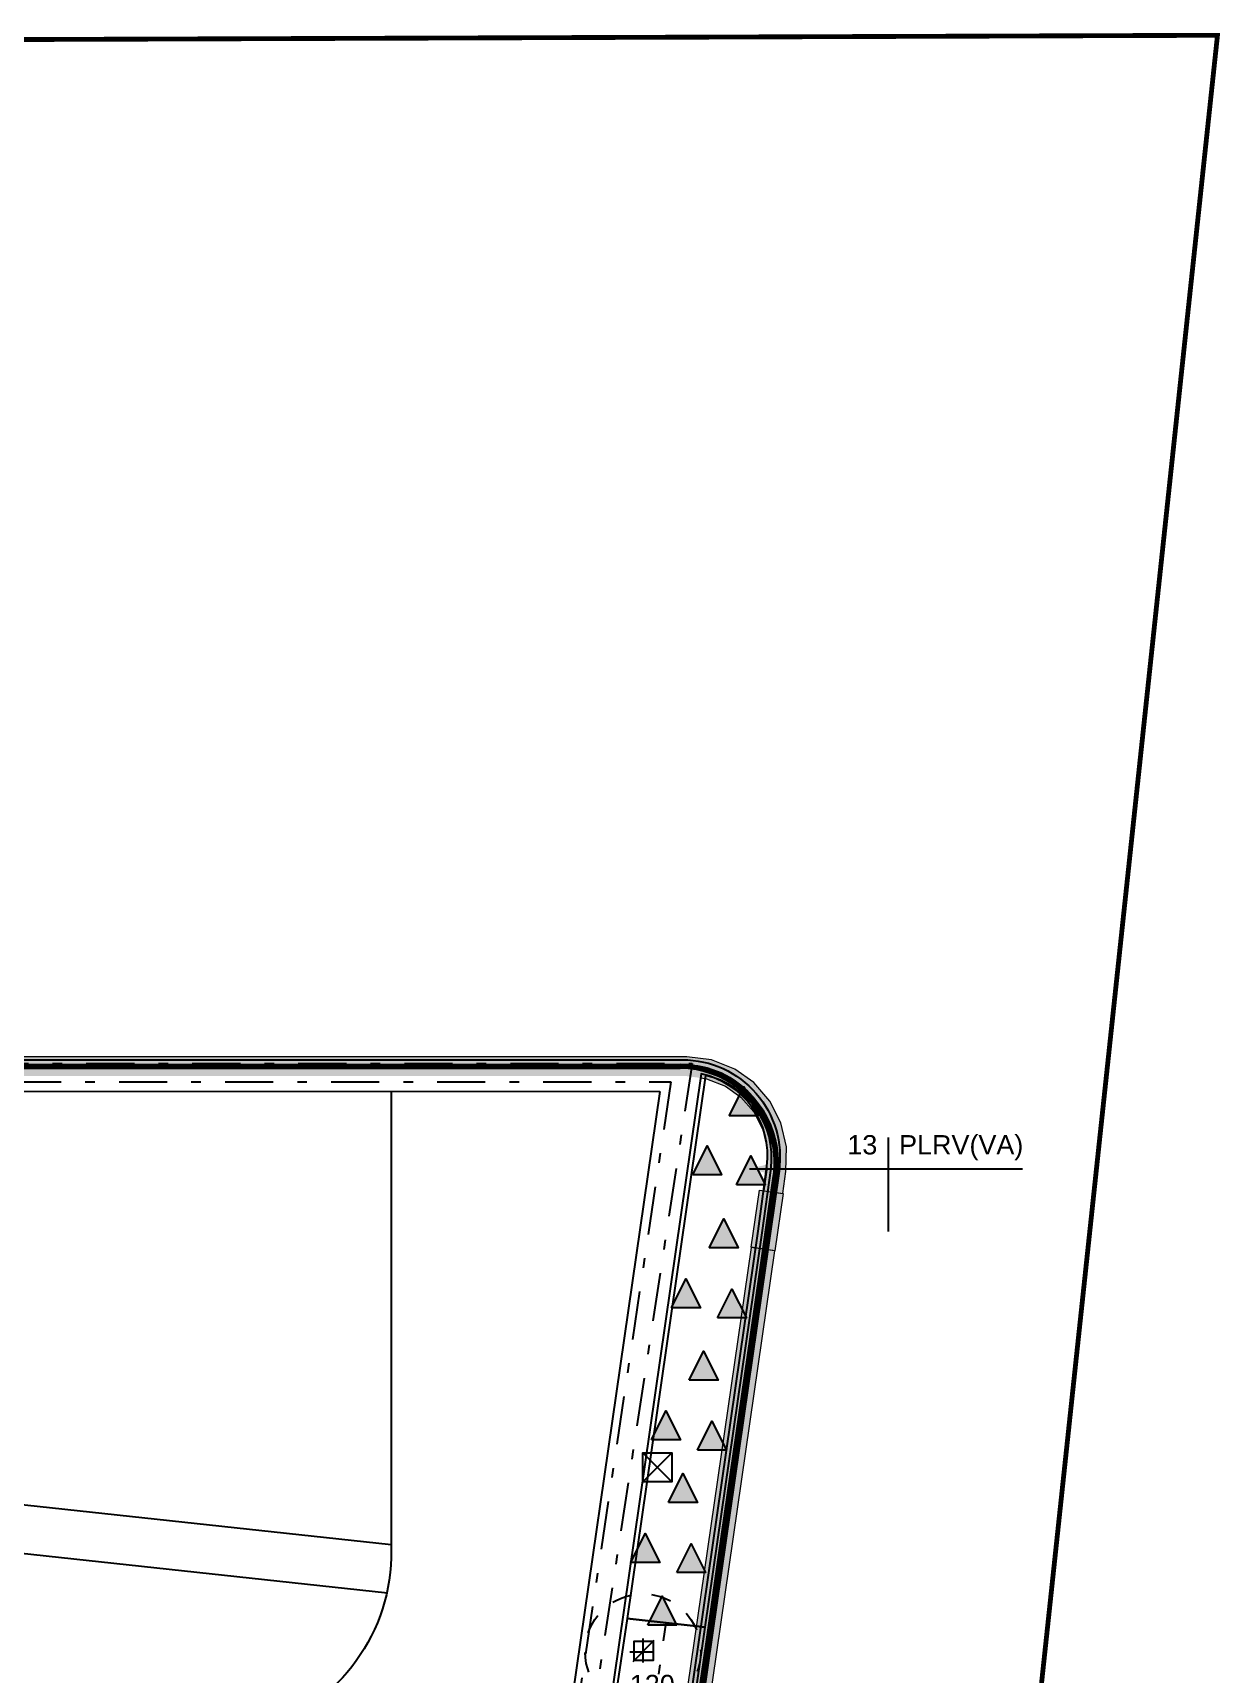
# Model space of a CAD drawing. Extents: x -14.2 to 52.3, y 2.5 to 90.9.
# Drawn here: x 40.01 to 52.33, y 36.38 to 53.4 of the extents above; entities that cross this region are included whole.
import ezdxf
from ezdxf.enums import TextEntityAlignment as Align

# ---------------------------------------------------------------- set-up
doc = ezdxf.new("R2010")
doc.units = 0
for name, pattern in [('DASHDOT', [1, 0.5, -0.25, 0, -0.25]), ('HIDDEN', [0.375, 0.25, -0.125]), ('limpo_PINI-PSG-PE-0102-LAZ-R00$0$DASHDOT', [1, 0.5, -0.25, 0, -0.25]), ('LINE-DASHED_1', [0.41664, 0.20828, -0.20836])]:
    doc.linetypes.add(name, pattern=pattern)
for name, color, linetype in [('CONTROL', 15, 'DASHDOT'), ('COPA GERAL', 118, 'HIDDEN'), ('FOR_CONTROL', 2, 'Continuous'), ('LEGENDA', 2, 'Continuous'), ('limpo_PINI-PSG-PE-0102-LAZ-R00$0$PA_EXTE_1', 1, 'Continuous'), ('limpo_PINI-PSG-PE-0102-LAZ-R00$0$PA_EXTE_2', 2, 'Continuous'), ('limpo_PINI-PSG-PE-0102-LAZ-R00$0$PA_EXTE_3', 3, 'Continuous'), ('limpo_PINI-PSG-PE-0102-LAZ-R00$0$PA_LIMI_TER', 32, 'limpo_PINI-PSG-PE-0102-LAZ-R00$0$DASHDOT'), ('limpo_PINI-PSG-PE-0102-LAZ-R00$0$PA_PROJ_I', 2, 'limpo_PINI-PSG-PE-0102-LAZ-R00$0$DASHDOT'), ('limpo_PINI-PSG-PE-0102-LAZ-R00$0$QUADROS', 1, 'Continuous'), ('limpo_PINI-PSG-PE-0102-LAZ-R00$0$XR_ARQT', 7, 'Continuous'), ('limpo_PINI-PSG-PE-0102-LAZ-R00$0$XR_ELET', 31, 'Continuous'), ('PLANTIO1', 2, 'Continuous'), ('XR_ARQT', 7, 'Continuous')]:
    doc.layers.add(name, color=color, linetype=linetype)
for name, color, linetype, lineweight in [('limpo_PINI-PSG-PE-0102-LAZ-R00$0$A-GLAZ-CURT', 52, 'Continuous', 5), ('limpo_PINI-PSG-PE-0102-LAZ-R00$0$A-WALL', 1, 'Continuous', 5), ('limpo_PINI-PSG-PE-0102-LAZ-R00$0$S-BEAM', 12, 'Continuous', 5), ('limpo_PINI-PSG-PE-0102-LAZ-R00$0$S-COLS', 52, 'Continuous', 5)]:
    doc.layers.add(name, color=color, linetype=linetype, lineweight=lineweight)
doc.styles.add('ARN_3', font='arialbd.ttf', dxfattribs={"width": 1.25, "height": 0.3})
doc.styles.add('R80', font='arial.ttf', dxfattribs={"height": 0.2})
doc.styles.add('RMS_2', font='romans.shx', dxfattribs={"width": 1.25, "height": 0.2})
doc.styles.get("Standard").update_dxf_attribs({"font": 'arial.ttf'})

# ---------------------------------------------------------------- blocks, each defined once
blk = doc.blocks.new('limpo_PINI-PSG-PE-0102-LAZ-R00$0$PINI-EST-PE-1101-TQR-R20_rvt-1-5PPE_008_LAZER__P_A_0_09_')
at = {"layer": 'limpo_PINI-PSG-PE-0102-LAZ-R00$0$S-BEAM'}
h = blk.add_hatch(color=50, dxfattribs=at)
h.paths.add_polyline_path([(36620, 18460), (37086, 18460), (37086, 18537), (-15140, 18537), (-15238, 18533), (-15331, 18494), (-15322, 18464), (-15335, 18460), (-6270, 18460), (-6270, 18503), (-6220, 18503), (-6220, 18460), (32600, 18460)])
h.paths.add_polyline_path([(-15199, 18550), (-15129, 18552), (-15151, 18552), (-15199, 18550)])
h.paths.add_polyline_path([(37073, 18582), (37086, 18582), (37086, 18660), (-14942, 18660), (-15123, 18582), (36620, 18582)])
h = blk.add_hatch(color=50, dxfattribs=at)
h.paths.add_polyline_path([(37086, 18460), (38382, 18460), (38387, 18534), (38323, 18537), (37086, 18537)])
h.paths.add_polyline_path([(38387, 18549), (38387, 18549), (38323, 18553), (38323, 18552), (38382, 18549)])
h.paths.add_polyline_path([(38389, 18579), (38395, 18660), (37086, 18660), (37086, 18582), (38323, 18582), (38382, 18579)])
h = blk.add_hatch(color=50, dxfattribs=at)
h.paths.add_polyline_path([(38598, 18432), (38613, 18492), (38534, 18514), (38433, 18531), (38387, 18534), (38382, 18460), (38538, 18440)])
h.paths.add_polyline_path([(38617, 18507), (38617, 18507), (38538, 18529), (38433, 18546), (38436, 18546), (38548, 18526), (38603, 18511)])
h.paths.add_polyline_path([(38625, 18536), (38649, 18627), (38395, 18660), (38389, 18579), (38436, 18576), (38541, 18559), (38604, 18542)])
h = blk.add_hatch(color=50, dxfattribs=at)
h.paths.add_polyline_path([(38796, 18353), (38822, 18400), (38749, 18440), (38647, 18482), (38613, 18492), (38598, 18432), (38755, 18369)])
h.paths.add_polyline_path([(38829, 18413), (38829, 18413), (38749, 18456), (38647, 18498), (38657, 18494), (38762, 18450), (38779, 18440)])
h.paths.add_polyline_path([(38843, 18440), (38892, 18530), (38649, 18627), (38625, 18536), (38637, 18533), (38736, 18496), (38831, 18448), (38843, 18440)])
h = blk.add_hatch(color=50, dxfattribs=at)
h.paths.add_polyline_path([(38954, 18242), (38985, 18277), (38933, 18324), (38839, 18390), (38821, 18400), (38796, 18353), (38953, 18243)])
h.paths.add_polyline_path([(38996, 18288), (38996, 18288), (38944, 18335), (38853, 18400), (38853, 18400), (38944, 18335), (38965, 18316)])
h.paths.add_polyline_path([(39016, 18311), (39089, 18392), (38892, 18530), (38843, 18440), (38924, 18387), (39003, 18324), (39011, 18316)])
h = blk.add_hatch(color=50, dxfattribs=at)
h.paths.add_polyline_path([(39089, 18087), (39127, 18113), (39089, 18167), (39016, 18250), (38985, 18277), (38954, 18242), (39079, 18099)])
h.paths.add_polyline_path([(39140, 18122), (39140, 18122), (39101, 18177), (39027, 18260), (39027, 18260), (39101, 18177), (39132, 18133)])
h.paths.add_polyline_path([(39165, 18139), (39256, 18200), (39089, 18392), (39016, 18311), (39079, 18249), (39146, 18167), (39153, 18157)])
h = blk.add_hatch(color=50, dxfattribs=at)
h.paths.add_polyline_path([(39181, 17905), (39229, 17923), (39202, 17988), (39152, 18079), (39127, 18113), (39089, 18087), (39178, 17911)])
h.paths.add_polyline_path([(39244, 17928), (39244, 17928), (39215, 17994), (39165, 18086), (39165, 18086), (39222, 17981), (39232, 17955)])
h.paths.add_polyline_path([(39272, 17938), (39370, 17974), (39256, 18200), (39165, 18138), (39205, 18077), (39254, 17985), (39261, 17965)])
h = blk.add_hatch(color=50, dxfattribs=at)
h.paths.add_polyline_path([(39227, 17704), (39288, 17711), (39275, 17780), (39245, 17884), (39229, 17923), (39181, 17905), (39211, 17773)])
h.paths.add_polyline_path([(39303, 17712), (39303, 17712), (39291, 17780), (39259, 17889), (39263, 17880), (39292, 17773)])
h.paths.add_polyline_path([(39333, 17715), (39428, 17725), (39370, 17974), (39272, 17938), (39293, 17886), (39322, 17776), (39323, 17773)])
h = blk.add_hatch(color=50, dxfattribs=at)
h.paths.add_polyline_path([(39422, 17470), (39428, 17725), (39333, 17715), (39338, 17688), (39345, 17598), (39344, 17502), (39341, 17476), (39344, 17476)])
h.paths.add_polyline_path([(39312, 17479), (39314, 17509), (39314, 17606), (39306, 17694), (39308, 17686), (39315, 17598), (39314, 17502), (39312, 17479)])
h.paths.add_polyline_path([(39297, 17480), (39300, 17509), (39300, 17605), (39292, 17691), (39288, 17711), (39227, 17704), (39223, 17486), (39291, 17481)])
h = blk.add_hatch(color=50, dxfattribs=at)
h.paths.add_polyline_path([(39389, 17242), (39422, 17470), (39341, 17476), (39335, 17414), (39312, 17253), (39344, 17249)])
h.paths.add_polyline_path([(39282, 17258), (39306, 17420), (39305, 17416), (39282, 17258)])
h.paths.add_polyline_path([(39268, 17260), (39290, 17418), (39213, 17418), (39191, 17271)])
h.paths.add_polyline_path([(39290, 17418), (39291, 17420), (39297, 17480), (39223, 17486), (39213, 17418), (39290, 17418)])
h = blk.add_hatch(color=10, dxfattribs=at)
h.paths.add_polyline_path([(37780, 6075), (39307, 16647), (39226, 16659), (37699, 6087), (37727, 6083)])
h.paths.add_polyline_path([(37655, 6093), (39182, 16665), (39060, 16683), (37533, 6111), (37533, 6111)])
at = {"layer": 'limpo_PINI-PSG-PE-0102-LAZ-R00$0$S-COLS'}
h = blk.add_hatch(color=10, dxfattribs=at)
h.paths.add_polyline_path([(39307, 16648), (39393, 17242), (39312, 17253), (39226, 16660), (39306, 16648)])
h.paths.add_polyline_path([(39182, 16666), (39268, 17260), (39146, 17277), (39060, 16684), (39142, 16672)])
at = {"layer": 'limpo_PINI-PSG-PE-0102-LAZ-R00$0$S-BEAM', "color": 55, "lineweight": 18}
for p, q in [((37086, 18660), (-14942, 18660)), ((38395, 18660), (37086, 18660)), ((38649, 18627), (38395, 18660)), ((38892, 18530), (38649, 18627)), ((38538, 18440), (38598, 18432)), ((38598, 18432), (38796, 18353)), ((39089, 18392), (38892, 18530)), ((39256, 18200), (39089, 18392)), ((38796, 18353), (38954, 18242)), ((38954, 18242), (39089, 18087)), ((39089, 18087), (39181, 17905)), ((39370, 17974), (39256, 18200)), ((39181, 17905), (39227, 17704)), ((39428, 17725), (39370, 17974)), ((39227, 17704), (39223, 17486)), ((39422, 17470), (39428, 17725)), ((39223, 17486), (39191, 17271)), ((39389, 17242), (39422, 17470)), ((39191, 17271), (39268, 17260)), ((39312, 17253), (39389, 17242)), ((39060, 16683), (37533, 6111)), ((39182, 16665), (39060, 16683)), ((37780, 6075), (39307, 16647)), ((39307, 16647), (39226, 16659))]:
    blk.add_line(p, q, dxfattribs=at)
at = {"layer": 'limpo_PINI-PSG-PE-0102-LAZ-R00$0$S-COLS', "lineweight": 18}
for p, q in [((39060, 16684), (39146, 17277)), ((39060, 16684), (39146, 17277)), ((39060, 16684), (39146, 17277)), ((39060, 16684), (39146, 17277)), ((39146, 17277), (39393, 17242)), ((39146, 17277), (39393, 17242)), ((39146, 17277), (39393, 17242)), ((39146, 17277), (39393, 17242)), ((39393, 17242), (39307, 16648)), ((39393, 17242), (39307, 16648)), ((39393, 17242), (39307, 16648)), ((39393, 17242), (39307, 16648)), ((39307, 16648), (39060, 16684)), ((39307, 16648), (39060, 16684)), ((39307, 16648), (39060, 16684)), ((39307, 16648), (39060, 16684))]:
    blk.add_line(p, q, dxfattribs=at)
blk = doc.blocks.new('limpo_PINI-PSG-PE-0102-LAZ-R00$0$Parede básica _ DAA_GDC_VID_INFTY - ___-2043483-5PPE_008_LAZER__P_A_0_09_')
at = {"layer": 'limpo_PINI-PSG-PE-0102-LAZ-R00$0$A-WALL'}
for p, q in [((30823, 18568), (30823, 18582)), ((30823, 18582), (32073, 18582)), ((30823, 18537), (30823, 18552)), ((32073, 18582), (32073, 18568)), ((32073, 18552), (32073, 18537)), ((30823, 18537), (32073, 18537))]:
    blk.add_line(p, q, dxfattribs=at)
blk = doc.blocks.new('limpo_PINI-PSG-PE-0102-LAZ-R00$0$Parede básica _ DAA_GDC_VID_INFTY - ___-2043484-5PPE_008_LAZER__P_A_0_09_')
at = {"layer": 'limpo_PINI-PSG-PE-0102-LAZ-R00$0$A-WALL'}
for p, q in [((32073, 18568), (32073, 18582)), ((32073, 18582), (33323, 18582)), ((32073, 18537), (32073, 18552)), ((33323, 18582), (33323, 18568)), ((33323, 18552), (33323, 18537)), ((32073, 18537), (33323, 18537))]:
    blk.add_line(p, q, dxfattribs=at)
blk = doc.blocks.new('limpo_PINI-PSG-PE-0102-LAZ-R00$0$Parede básica _ DAA_GDC_VID_INFTY - ___-2043485-5PPE_008_LAZER__P_A_0_09_')
at = {"layer": 'limpo_PINI-PSG-PE-0102-LAZ-R00$0$A-WALL'}
for p, q in [((33323, 18568), (33323, 18582)), ((33323, 18582), (34573, 18582)), ((33323, 18537), (33323, 18552)), ((34573, 18582), (34573, 18568)), ((34573, 18552), (34573, 18537)), ((33323, 18537), (34573, 18537))]:
    blk.add_line(p, q, dxfattribs=at)
blk = doc.blocks.new('limpo_PINI-PSG-PE-0102-LAZ-R00$0$Parede básica _ DAA_GDC_VID_INFTY - ___-2043486-5PPE_008_LAZER__P_A_0_09_')
at = {"layer": 'limpo_PINI-PSG-PE-0102-LAZ-R00$0$A-WALL'}
for p, q in [((34573, 18568), (34573, 18582)), ((34573, 18582), (35823, 18582)), ((34573, 18537), (34573, 18552)), ((35823, 18582), (35823, 18568)), ((35823, 18552), (35823, 18537)), ((34573, 18537), (35823, 18537))]:
    blk.add_line(p, q, dxfattribs=at)
blk = doc.blocks.new('limpo_PINI-PSG-PE-0102-LAZ-R00$0$Parede básica _ DAA_GDC_VID_INFTY - ___-2043487-5PPE_008_LAZER__P_A_0_09_')
at = {"layer": 'limpo_PINI-PSG-PE-0102-LAZ-R00$0$A-WALL'}
for p, q in [((35823, 18568), (35823, 18582)), ((35823, 18582), (37073, 18582)), ((35823, 18537), (35823, 18552)), ((37073, 18582), (37073, 18568)), ((37073, 18552), (37073, 18537)), ((35823, 18537), (37073, 18537))]:
    blk.add_line(p, q, dxfattribs=at)
blk = doc.blocks.new('limpo_PINI-PSG-PE-0102-LAZ-R00$0$Parede básica _ DAA_GDC_VID_INFTY - ___-2044055-5PPE_008_LAZER__P_A_0_09_')
at = {"layer": 'limpo_PINI-PSG-PE-0102-LAZ-R00$0$A-WALL'}
for p, q in [((38397, 11234), (38576, 12472)), ((38442, 11228), (38621, 12465)), ((38576, 12472), (38591, 12469)), ((38606, 12467), (38621, 12465)), ((38412, 11232), (38397, 11234)), ((38442, 11228), (38427, 11230))]:
    blk.add_line(p, q, dxfattribs=at)
blk = doc.blocks.new('limpo_PINI-PSG-PE-0102-LAZ-R00$0$Parede básica _ DAA_GDC_VID_INFTY - ___-2044056-5PPE_008_LAZER__P_A_0_09_')
at = {"layer": 'limpo_PINI-PSG-PE-0102-LAZ-R00$0$A-WALL'}
for p, q in [((38576, 12472), (38755, 13709)), ((38621, 12465), (38799, 13702)), ((38755, 13709), (38770, 13707)), ((38784, 13704), (38799, 13702)), ((38591, 12469), (38576, 12472)), ((38621, 12465), (38606, 12467))]:
    blk.add_line(p, q, dxfattribs=at)
blk = doc.blocks.new('limpo_PINI-PSG-PE-0102-LAZ-R00$0$Parede básica _ DAA_GDC_VID_INFTY - ___-2044057-5PPE_008_LAZER__P_A_0_09_')
at = {"layer": 'limpo_PINI-PSG-PE-0102-LAZ-R00$0$A-WALL'}
for p, q in [((38755, 13709), (38933, 14946)), ((38799, 13702), (38978, 14940)), ((38933, 14946), (38948, 14944)), ((38963, 14942), (38978, 14940)), ((38770, 13707), (38755, 13709)), ((38799, 13702), (38784, 13704))]:
    blk.add_line(p, q, dxfattribs=at)
blk = doc.blocks.new('limpo_PINI-PSG-PE-0102-LAZ-R00$0$Parede básica _ DAA_GDC_VID_INFTY - ___-2044058-5PPE_008_LAZER__P_A_0_09_')
at = {"layer": 'limpo_PINI-PSG-PE-0102-LAZ-R00$0$A-WALL'}
for p, q in [((38933, 14946), (39112, 16183)), ((38978, 14940), (39157, 16177)), ((39112, 16183), (39127, 16181)), ((39142, 16179), (39157, 16177)), ((38948, 14944), (38933, 14946)), ((38978, 14940), (38963, 14942))]:
    blk.add_line(p, q, dxfattribs=at)
blk = doc.blocks.new('limpo_PINI-PSG-PE-0102-LAZ-R00$0$Parede básica _ DAA_GDC_VID_INFTY - ___-2044059-5PPE_008_LAZER__P_A_0_09_')
at = {"layer": 'limpo_PINI-PSG-PE-0102-LAZ-R00$0$A-WALL'}
for p, q in [((39112, 16183), (39291, 17420)), ((39157, 16177), (39335, 17414)), ((39127, 16181), (39112, 16183)), ((39157, 16177), (39142, 16179))]:
    blk.add_line(p, q, dxfattribs=at)
blk = doc.blocks.new('limpo_PINI-PSG-PE-0102-LAZ-R00$0$Parede básica _ DAA_GDC_VID_INFTY - ___-2045096-5PPE_008_LAZER__P_A_0_09_')
at = {"layer": 'limpo_PINI-PSG-PE-0102-LAZ-R00$0$A-WALL'}
for p, q in [((39292, 17777), (39277, 17774)), ((39321, 17784), (39306, 17780))]:
    blk.add_line(p, q, dxfattribs=at)
for radius in [1022, 977]:
    blk.add_arc((38323, 17560), radius, 12.6356, 90, dxfattribs=at)
blk = doc.blocks.new('limpo_PINI-PSG-PE-0102-LAZ-R00$0$Parede básica _ DAA_GDC_VID_INFTY - ___-2045095-5PPE_008_LAZER__P_A_0_09_')
at = {"layer": 'limpo_PINI-PSG-PE-0102-LAZ-R00$0$A-WALL'}
for p, q in [((39277, 17774), (39292, 17777)), ((39306, 17780), (39321, 17784))]:
    blk.add_line(p, q, dxfattribs=at)
for radius in [977, 1022]:
    blk.add_arc((38323, 17560), radius, 351.7808, 12.6356, dxfattribs=at)
blk = doc.blocks.new('limpo_PINI-PSG-PE-0102-LAZ-R00$0$Parede básica _ DAA_GDC_VID_INFTY - ___-2045153-5PPE_008_LAZER__P_A_0_09_')
at = {"layer": 'limpo_PINI-PSG-PE-0102-LAZ-R00$0$A-WALL'}
for p, q in [((37073, 18568), (37073, 18582)), ((37073, 18582), (38323, 18582)), ((37073, 18537), (37073, 18552)), ((37073, 18537), (38323, 18537))]:
    blk.add_line(p, q, dxfattribs=at)
blk = doc.blocks.new('limpo_PINI-PSG-PE-0102-LAZ-R00$0$A$C745163c0')
at = {"layer": 'limpo_PINI-PSG-PE-0102-LAZ-R00$0$A-WALL', "color": 170, "lineweight": 40}
for p, q in [((28893, 21083), (23893, 21083)), ((23893, 21068), (28893, 21068)), ((26393, 21068), (26393, 21083)), ((27643, 21068), (27643, 21083)), ((28893, 21068), (28893, 21083)), ((32643, 21083), (28893, 21083)), ((28893, 21068), (32643, 21068)), ((30143, 21068), (30143, 21083)), ((31393, 21068), (31393, 21083)), ((33612, 20292), (33626, 20295)), ((33626, 19933), (32911, 14984)), ((32926, 14982), (33641, 19931)), ((33462, 18694), (33447, 18696)), ((33283, 17457), (33268, 17459)), ((33104, 16219), (33090, 16222)), ((32911, 14984), (31839, 7562)), ((31854, 7559), (32926, 14982)), ((32926, 14982), (32911, 14984))]:
    blk.add_line(p, q, dxfattribs=at)
for radius, start, end in [(1007, 12.6356, 90), (992, 12.6356, 90), (992, 351.7808, 12.6356), (1008, 351.7808, 12.6356)]:
    blk.add_arc((32643, 20075), radius, start, end, dxfattribs=at)
at = {"lineweight": 5}
blk.add_blockref('limpo_PINI-PSG-PE-0102-LAZ-R00$0$PINI-EST-PE-1101-TQR-R20_rvt-1-5PPE_008_LAZER__P_A_0_09_', (-5680, 2515), dxfattribs=at)
at = {"layer": 'limpo_PINI-PSG-PE-0102-LAZ-R00$0$A-GLAZ-CURT'}
for name in ['limpo_PINI-PSG-PE-0102-LAZ-R00$0$Parede básica _ DAA_GDC_VID_INFTY - ___-2043483-5PPE_008_LAZER__P_A_0_09_', 'limpo_PINI-PSG-PE-0102-LAZ-R00$0$Parede básica _ DAA_GDC_VID_INFTY - ___-2043484-5PPE_008_LAZER__P_A_0_09_', 'limpo_PINI-PSG-PE-0102-LAZ-R00$0$Parede básica _ DAA_GDC_VID_INFTY - ___-2043485-5PPE_008_LAZER__P_A_0_09_', 'limpo_PINI-PSG-PE-0102-LAZ-R00$0$Parede básica _ DAA_GDC_VID_INFTY - ___-2043486-5PPE_008_LAZER__P_A_0_09_', 'limpo_PINI-PSG-PE-0102-LAZ-R00$0$Parede básica _ DAA_GDC_VID_INFTY - ___-2043487-5PPE_008_LAZER__P_A_0_09_', 'limpo_PINI-PSG-PE-0102-LAZ-R00$0$Parede básica _ DAA_GDC_VID_INFTY - ___-2045153-5PPE_008_LAZER__P_A_0_09_', 'limpo_PINI-PSG-PE-0102-LAZ-R00$0$Parede básica _ DAA_GDC_VID_INFTY - ___-2045096-5PPE_008_LAZER__P_A_0_09_', 'limpo_PINI-PSG-PE-0102-LAZ-R00$0$Parede básica _ DAA_GDC_VID_INFTY - ___-2045095-5PPE_008_LAZER__P_A_0_09_', 'limpo_PINI-PSG-PE-0102-LAZ-R00$0$Parede básica _ DAA_GDC_VID_INFTY - ___-2044059-5PPE_008_LAZER__P_A_0_09_', 'limpo_PINI-PSG-PE-0102-LAZ-R00$0$Parede básica _ DAA_GDC_VID_INFTY - ___-2044058-5PPE_008_LAZER__P_A_0_09_', 'limpo_PINI-PSG-PE-0102-LAZ-R00$0$Parede básica _ DAA_GDC_VID_INFTY - ___-2044057-5PPE_008_LAZER__P_A_0_09_', 'limpo_PINI-PSG-PE-0102-LAZ-R00$0$Parede básica _ DAA_GDC_VID_INFTY - ___-2044056-5PPE_008_LAZER__P_A_0_09_', 'limpo_PINI-PSG-PE-0102-LAZ-R00$0$Parede básica _ DAA_GDC_VID_INFTY - ___-2044055-5PPE_008_LAZER__P_A_0_09_']:
    blk.add_blockref(name, (-5680, 2515), dxfattribs=at)
blk = doc.blocks.new('*U466', base_point=(106.669, -32.793))
for p, q in [((106.819, -32.643), (106.519, -32.943)), ((106.519, -32.643), (106.819, -32.943))]:
    blk.add_line(p, q)
blk.add_lwpolyline([(106.519, -32.943), (106.519, -32.643), (106.819, -32.643), (106.819, -32.943)], close=True)
blk = doc.blocks.new('limpo_PINI-PSG-PE-0102-LAZ-R00$0$A$Cf52f6f8c')
at = {"layer": 'limpo_PINI-PSG-PE-0102-LAZ-R00$0$QUADROS'}
blk.add_blockref('*U466', (34.408, 16.919), dxfattribs=at)
blk = doc.blocks.new('limpo_PINI-PSG-PE-0102-LAZ-R00')
at = {"layer": 'limpo_PINI-PSG-PE-0102-LAZ-R00$0$XR_ARQT', "xscale": 0.001000000000038553, "yscale": 0.001000000000038553, "zscale": 0.001000000000038553}
blk.add_blockref('limpo_PINI-PSG-PE-0102-LAZ-R00$0$A$C745163c0', (14.124, 21.592), dxfattribs=at)
at = {"layer": 'limpo_PINI-PSG-PE-0102-LAZ-R00$0$PA_EXTE_1'}
for points in [[(-6.797, 42.735), (46.794, 42.735, -0.456882), (47.794, 41.581), (42.795, 6.973, -0.372795), (41.484, 5.837), (17.261, 5.837)], [(-6.797, 42.685), (46.794, 42.685, -0.456882), (47.744, 41.588), (42.746, 6.98, -0.372795), (41.484, 5.887), (17.261, 5.887)], [(29.046, 38.295), (30.559, 38.943, -0.128874), (31.311, 39.056), (43.769, 37.709)], [(30.06, 38.185), (30.756, 38.484, -0.128874), (31.257, 38.559), (43.731, 37.21, -0.268396)]]:
    blk.add_lwpolyline(points, format="xyb", dxfattribs=at)
at = {"layer": 'limpo_PINI-PSG-PE-0102-LAZ-R00$0$PA_EXTE_2'}
blk.add_lwpolyline([(43.769, 42.407), (43.769, 37.576, -0.333252), (42.356, 35.78), (38.69, 34.168)], format="xyb", dxfattribs=at)
at = {"layer": 'limpo_PINI-PSG-PE-0102-LAZ-R00$0$PA_EXTE_3'}
blk.add_lwpolyline([(42.671, 6.991), (47.578, 40.958), (47.669, 41.63, 0.389373), (46.988, 42.589), (44.426, 24.852), (44.228, 24.884), (42.378, 14.127), (42.526, 14.123), (41.682, 8.274, -0.372795), (40.138, 6.937), (32.643, 7.072), (16.423, 7.072), (16.423, 5.962), (41.481, 5.962, 0.373473)], format="xyb", close=True, dxfattribs=at)
blk.add_lwpolyline([(46.557, 42.407), (44.005, 24.766), (40.034, 24.766), (40.033, 26.64), (38.652, 29.782), (40.3, 30.506), (37.964, 35.817, 0.268396), (35.541, 37.593), (20.318, 39.238, 0.074215), (17.368, 39.119), (10.971, 37.898, -0.311638), (7.853, 39.274), (5.926, 42.41), (46.557, 42.407)], format="xyb", dxfattribs=at)
at = {"layer": 'limpo_PINI-PSG-PE-0102-LAZ-R00$0$PA_LIMI_TER', "const_width": 0.05, "flags": 128}
blk.add_lwpolyline([(0.497, 4.366), (45.476, 3.67), (49.077, 28.957), (49.729, 28.889), (52.343, 53.357), (-10.257, 53.134), (-13.381, 28.511), (2.923, 25.662)], close=True, dxfattribs=at)
at = {"layer": 'limpo_PINI-PSG-PE-0102-LAZ-R00$0$PA_PROJ_I'}
for points in [[(46.892, 42.697), (44.108, 24.447), (39.743, 24.447), (39.743, 26.579), (38.27, 29.93), (39.918, 30.655), (37.699, 35.701, 0.268396), (35.509, 37.304), (20.286, 38.95, 0.074215), (17.422, 38.834), (11.026, 37.613, -0.311638), (7.606, 39.122), (5.407, 42.7)], [(46.673, 42.507), (43.998, 24.637), (39.933, 24.637), (39.933, 26.619), (38.52, 29.833), (40.168, 30.557), (37.873, 35.777, 0.268396), (35.53, 37.493), (20.307, 39.139, 0.074215), (17.386, 39.021), (10.99, 37.8, -0.311638), (7.768, 39.222), (5.747, 42.51)]]:
    blk.add_lwpolyline(points, format="xyb", close=True, dxfattribs=at)
at = {"layer": 'limpo_PINI-PSG-PE-0102-LAZ-R00$0$XR_ELET'}
blk.add_blockref('limpo_PINI-PSG-PE-0102-LAZ-R00$0$A$Cf52f6f8c', (12.124, 21.592), dxfattribs=at)
blk = doc.blocks.new('PL36')
at = {"layer": 'PLANTIO1'}
blk.add_lwpolyline([(-0.15, -0.1), (0, 0.2), (0.15, -0.1)], close=True, dxfattribs=at)
blk.add_lwpolyline([(-0.107, 0.032, 0.1, 0.1, 1), (-0.107, 0.032, 0, 0, 0)], format="xyseb", dxfattribs=at)
blk.add_solid([(-0.15, -0.1), (0.15, -0.1), (0, 0.2)], dxfattribs=at)
blk = doc.blocks.new('SETA')
blk.add_solid([(0, 0), (0.234, -0.058), (0.234, 0.058)])
blk = doc.blocks.new('PL68')
at = {"layer": 'PLANTIO1'}
blk.add_line((-0.11, -0.11), (0.11, 0.11), dxfattribs=at)
blk.add_lwpolyline([(-0.107, -0.018, 0.1, 0.1, 1), (-0.107, -0.018, 0, 0, 0)], format="xyseb", dxfattribs=at)
blk.add_lwpolyline([(-0.1, -0.1), (-0.1, 0.1), (0.1, 0.1), (0.1, -0.1)], close=True, dxfattribs=at)
blk = doc.blocks.new('SBTITU')
at = {"color": 4, "style": 'ARN_3', "width": 1.25}
blk.add_attdef('TÍTULO', (0.46, -4.18), '', height=3, dxfattribs=at)
at = {"color": 2, "style": 'RMS_2', "width": 1.25}
blk.add_attdef('ESCALA', (0.1, -8.66), '', height=2, dxfattribs=at)
blk = doc.blocks.new('*U64')
for p, q in [((-0.137, 0), (0.137, 0)), ((0, 0.137), (0, -0.137))]:
    blk.add_line(p, q)
at = {"linetype": 'LINE-DASHED_1'}
blk.add_circle((0, 0), 0.6, dxfattribs=at)
ref = blk.add_blockref('SBTITU', (-0.173, 0.095), dxfattribs=dict(xscale=0.08, yscale=0.08, zscale=0.08))
ref.add_attrib('TÍTULO', '120', dxfattribs={"color": 184, "height": 0.2}).set_placement((-0.136, -0.24), align=Align.TOP_LEFT)

msp = doc.modelspace()

# ---------------------------------------------------------------- linework, layer by layer
at = {"layer": 'CONTROL'}
msp.add_lwpolyline([(45.768, 31.284), (46.581, 36.914)], dxfattribs=at)
at = {"layer": 'FOR_CONTROL'}
msp.add_lwpolyline([(47.578, 40.958), (47.669, 41.63, 0.389373), (46.988, 42.589), (46.175, 36.958), (46.987, 36.869)], format="xyb", close=True, dxfattribs=at)
msp.add_lwpolyline([(47.578, 40.958), (47.669, 41.63, 0.389373), (46.988, 42.589), (46.175, 36.958), (46.987, 36.869)], format="xyb", close=True, dxfattribs=at)
msp.add_lwpolyline([(46.987, 36.869), (46.175, 36.958), (45.336, 31.346), (46.172, 31.226)], close=True, dxfattribs=at)
msp.add_lwpolyline([(46.987, 36.869), (46.175, 36.958), (45.336, 31.346), (46.172, 31.226)], close=True, dxfattribs=at)
at = {"layer": 'LEGENDA'}
for p, q in [((48.885, 41.945), (48.885, 41.297)), ((48.885, 41.945), (48.885, 41.297)), ((47.446, 41.621), (47.606, 41.621)), ((47.606, 41.621), (48.229, 41.621)), ((48.229, 41.621), (50.277, 41.621)), ((48.885, 41.621), (48.885, 40.973))]:
    msp.add_line(p, q, dxfattribs=at)

# ---------------------------------------------------------------- block references
at = {"layer": 'COPA GERAL'}
msp.add_blockref('*U64', (46.34, 36.615), dxfattribs=at)
at = {"layer": 'LEGENDA'}
msp.add_blockref('SETA', (47.446, 41.621), dxfattribs=at)
at = {"layer": 'PLANTIO1'}
for name, p in [('PL36', (47.386, 42.272)), ('PL36', (47.007, 41.66)), ('PL36', (47.46, 41.556)), ('PL36', (47.178, 40.902)), ('PL36', (46.787, 40.281)), ('PL36', (47.264, 40.175)), ('PL36', (46.97, 39.532)), ('PL36', (46.579, 38.911)), ('PL36', (47.056, 38.805)), ('PL36', (46.755, 38.262)), ('PL36', (46.364, 37.641)), ('PL36', (46.841, 37.535)), ('PL36', (46.54, 36.992)), ('PL68', (46.348, 36.624))]:
    msp.add_blockref(name, p, dxfattribs=at)

# ---------------------------------------------------------------- texts
at = {"layer": 'LEGENDA', "style": 'R80'}
msp.add_text('13', height=0.2, dxfattribs=at).set_placement((48.772, 41.711), align=Align.BOTTOM_RIGHT)
msp.add_text('PLRV(VA)', height=0.2, dxfattribs=at).set_placement((48.998, 41.711), align=Align.BOTTOM_LEFT)

# ---------------------------------------------------------------- next in the draw order: block references
at = {"layer": 'XR_ARQT'}
msp.add_blockref('limpo_PINI-PSG-PE-0102-LAZ-R00', (-0.042, 0.017), dxfattribs=at)

doc.saveas('drawing.dxf')
